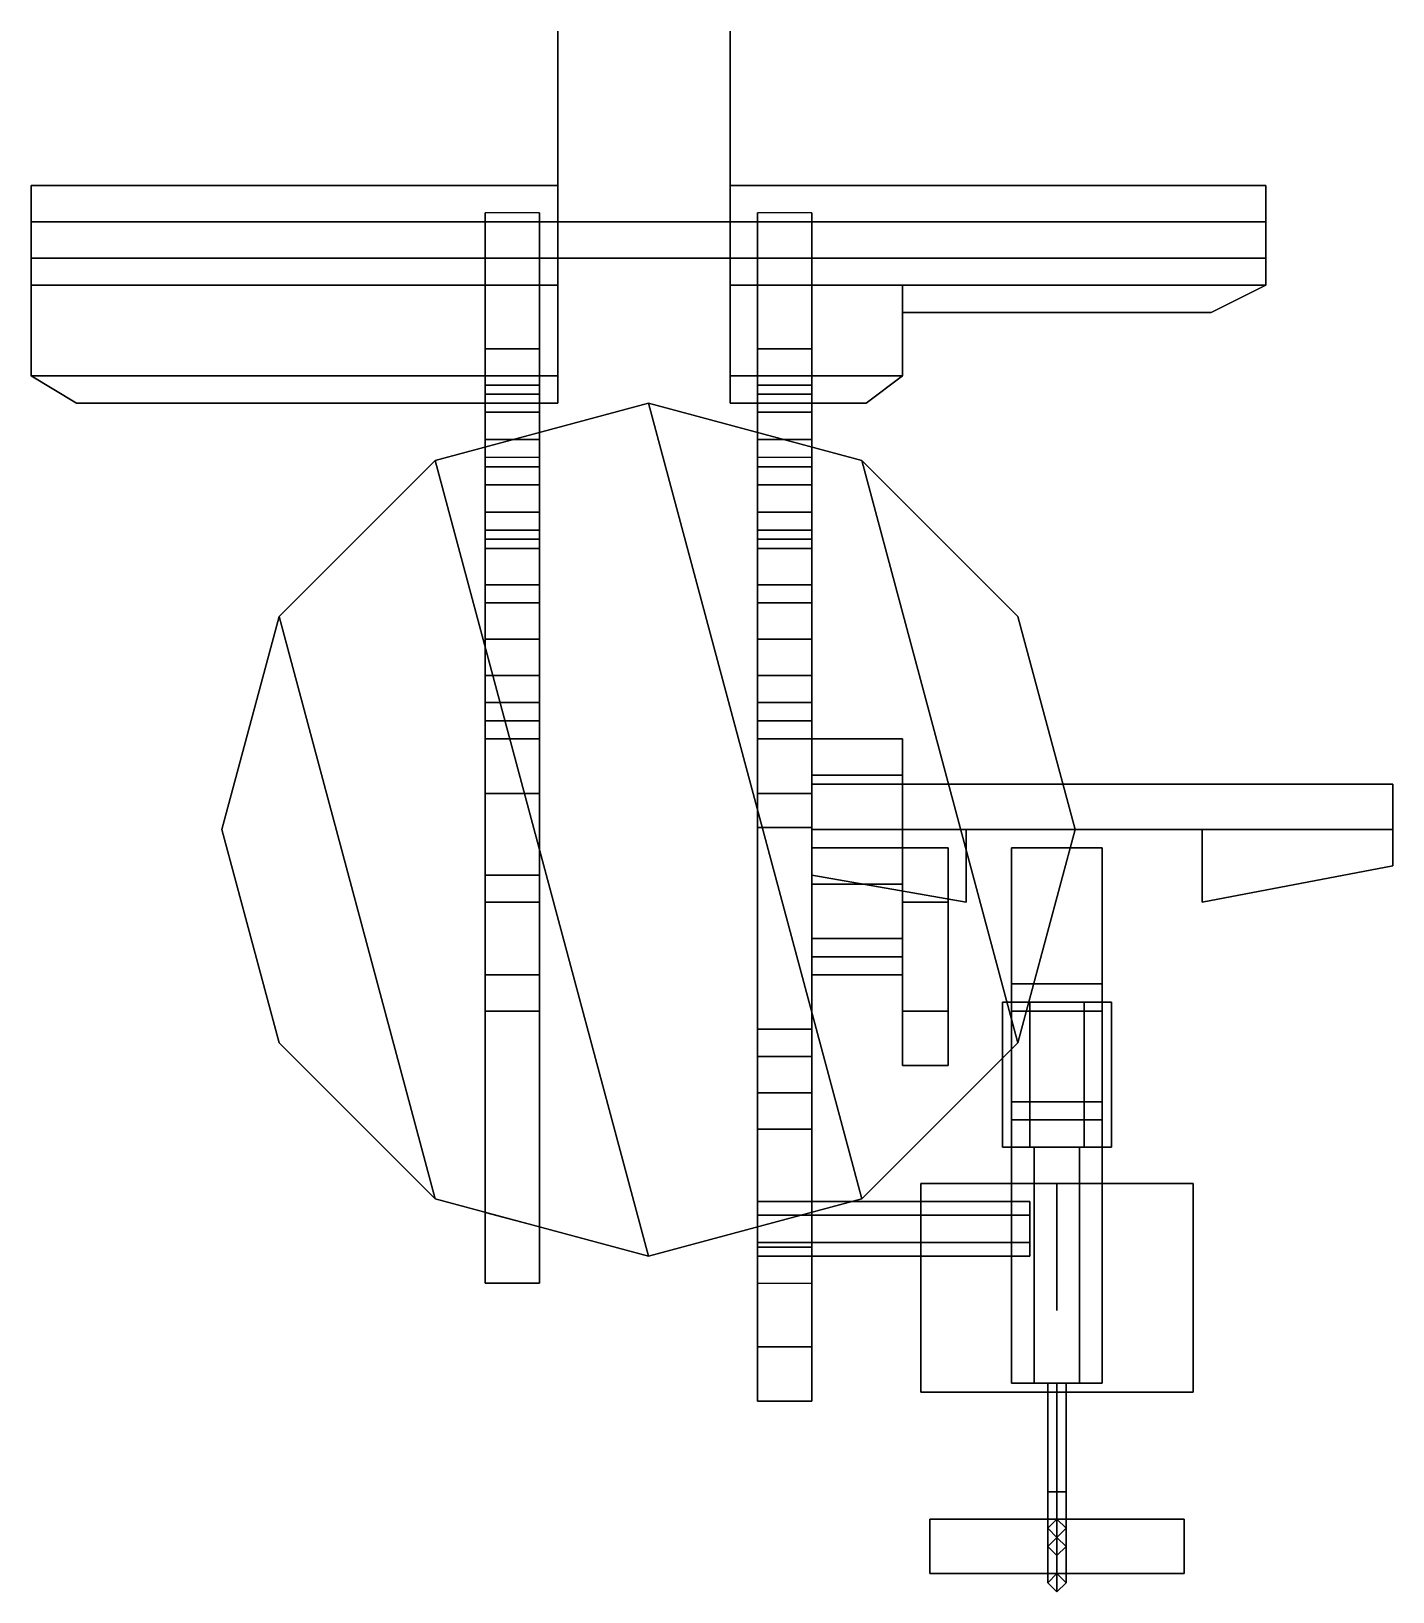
# Model space of a CAD drawing. Extents: x -0.68 to 0.82, y -0.84 to 0.88.
import ezdxf

# ---------------------------------------------------------------- set-up
doc = ezdxf.new("R2010")
doc.units = 0
doc.layers.add('TURRET', color=2, linetype='CONTINUOUS')

msp = doc.modelspace()

# ---------------------------------------------------------------- linework, layer by layer
at = {"layer": 'TURRET'}
for points in [[(-0.1, 0.88, 1.59), (-0.1, 0.57, 1.7), (-0.1, 0.54, 1.86), (-0.1, 0.76, 1.73)], [(-0.1, 0.82, 1.27), (-0.1, 0.67, 1.27), (-0.1, 0.71, 1.46), (-0.1, 0.88, 1.43)], [(-0.1, 0.88, 1.43), (-0.1, 0.71, 1.46), (-0.1, 0.57, 1.7), (-0.1, 0.88, 1.59)], [(-0.1, 0.82, 1.27), (-0.1, 0.67, 1.27), (-0.1, 0.71, 1.46), (-0.1, 0.88, 1.43)], [(-0.1, 0.88, 1.43), (-0.1, 0.71, 1.46), (-0.1, 0.57, 1.7), (-0.1, 0.88, 1.59)], [(-0.1, 0.88, 1.59), (-0.1, 0.57, 1.7), (-0.1, 0.54, 1.86), (-0.1, 0.76, 1.73)], [(0.09, 0.82, 1.27), (0.09, 0.67, 1.27), (0.09, 0.71, 1.46), (0.09, 0.88, 1.43)], [(0.09, 0.88, 1.43), (0.09, 0.71, 1.46), (0.09, 0.57, 1.7), (0.09, 0.88, 1.59)], [(0.09, 0.88, 1.59), (0.09, 0.57, 1.7), (0.09, 0.54, 1.86), (0.09, 0.76, 1.73)], [(0.09, 0.88, 1.43), (0.09, 0.71, 1.46), (0.09, 0.57, 1.7), (0.09, 0.88, 1.59)], [(0.09, 0.82, 1.27), (0.09, 0.67, 1.27), (0.09, 0.71, 1.46), (0.09, 0.88, 1.43)], [(0.09, 0.88, 1.59), (0.09, 0.57, 1.7), (0.09, 0.54, 1.86), (0.09, 0.76, 1.73)], [(-0.1, 0.7, 1.13), (-0.1, 0.63, 1.14), (-0.1, 0.67, 1.27), (-0.1, 0.82, 1.27)], [(-0.1, 0.7, 1.13), (-0.1, 0.63, 1.14), (-0.1, 0.67, 1.27), (-0.1, 0.82, 1.27)], [(0.09, 0.7, 1.13), (0.09, 0.63, 1.14), (0.09, 0.67, 1.27), (0.09, 0.82, 1.27)], [(0.09, 0.7, 1.13), (0.09, 0.63, 1.14), (0.09, 0.67, 1.27), (0.09, 0.82, 1.27)], [(-0.1, 0.6, 1.65), (-0.68, 0.6, 1.65), (-0.68, 0.71, 1.46), (-0.1, 0.71, 1.46)], [(-0.1, 0.71, 1.46), (-0.68, 0.71, 1.46), (-0.68, 0.67, 1.27), (-0.1, 0.67, 1.27)], [(-0.1, 0.67, 1.27), (-0.68, 0.67, 1.27), (-0.68, 0.71, 1.46), (-0.1, 0.71, 1.46)], [(-0.1, 0.71, 1.46), (-0.68, 0.71, 1.46), (-0.68, 0.6, 1.65), (-0.1, 0.6, 1.65)], [(0.68, 0.6, 1.65), (0.09, 0.6, 1.65), (0.09, 0.71, 1.46), (0.68, 0.71, 1.46)], [(0.68, 0.67, 1.27), (0.09, 0.67, 1.27), (0.09, 0.71, 1.46), (0.68, 0.71, 1.46)], [(0.68, 0.71, 1.46), (0.09, 0.71, 1.46), (0.09, 0.67, 1.27), (0.68, 0.67, 1.27)], [(0.68, 0.71, 1.46), (0.09, 0.71, 1.46), (0.09, 0.6, 1.65), (0.68, 0.6, 1.65)], [(-0.18, 0.68, 1.32), (-0.18, 0.67, 1.27), (-0.18, 0.43, 1.16), (-0.18, 0.48, 1.39)], [(-0.12, 0.48, 1.39), (-0.12, 0.68, 1.32), (-0.18, 0.68, 1.32), (-0.18, 0.48, 1.39)], [(-0.12, 0.43, 1.16), (-0.12, 0.67, 1.27), (-0.12, 0.68, 1.32), (-0.12, 0.48, 1.39)], [(0.12, 0.68, 1.32), (0.12, 0.67, 1.27), (0.12, 0.43, 1.16), (0.12, 0.48, 1.39)], [(0.18, 0.48, 1.39), (0.18, 0.68, 1.32), (0.12, 0.68, 1.32), (0.12, 0.48, 1.39)], [(0.18, 0.43, 1.16), (0.18, 0.67, 1.27), (0.18, 0.68, 1.32), (0.18, 0.48, 1.39)], [(0.68, 0.63, 1.14), (-0.68, 0.63, 1.14), (-0.68, 0.67, 1.27), (0.68, 0.67, 1.27)], [(0.68, 0.67, 1.27), (-0.68, 0.67, 1.27), (-0.68, 0.63, 1.14), (0.68, 0.63, 1.14)], [(-0.18, 0.43, 1.16), (-0.18, 0.67, 1.27), (-0.12, 0.67, 1.27), (-0.12, 0.43, 1.16)], [(0.12, 0.43, 1.16), (0.12, 0.67, 1.27), (0.18, 0.67, 1.27), (0.18, 0.43, 1.16)], [(-0.1, 0.6, 1.65), (-0.68, 0.6, 1.65), (-0.68, 0.5, 1.82), (-0.1, 0.5, 1.82)], [(-0.1, 0.5, 1.82), (-0.68, 0.5, 1.82), (-0.68, 0.6, 1.65), (-0.1, 0.6, 1.65)], [(0.28, 0.5, 1.82), (0.09, 0.5, 1.82), (0.09, 0.6, 1.65), (0.28, 0.6, 1.65)], [(0.28, 0.6, 1.65), (0.09, 0.6, 1.65), (0.09, 0.5, 1.82), (0.28, 0.5, 1.82)], [(0.62, 0.57, 1.7), (0.28, 0.57, 1.7), (0.28, 0.6, 1.65), (0.68, 0.6, 1.65)], [(0.68, 0.6, 1.65), (0.28, 0.6, 1.65), (0.28, 0.57, 1.7), (0.62, 0.57, 1.7)], [(-0.1, 0.57, 1.7), (-0.1, 0.5, 1.82), (-0.1, 0.47, 1.86), (-0.1, 0.54, 1.86)], [(-0.1, 0.57, 1.7), (-0.1, 0.5, 1.82), (-0.1, 0.47, 1.86), (-0.1, 0.54, 1.86)], [(0.09, 0.57, 1.7), (0.09, 0.5, 1.82), (0.09, 0.47, 1.86), (0.09, 0.54, 1.86)], [(0.09, 0.57, 1.7), (0.09, 0.5, 1.82), (0.09, 0.47, 1.86), (0.09, 0.54, 1.86)], [(-0.12, 0.53, 1.51), (-0.12, 0.5, 1.42), (-0.18, 0.5, 1.42), (-0.18, 0.53, 1.51)], [(-0.18, 0.53, 1.51), (-0.18, 0.5, 1.42), (-0.18, 0.43, 1.42), (-0.18, 0.5, 1.51)], [(-0.18, 0.53, 1.61), (-0.18, 0.53, 1.51), (-0.18, 0.5, 1.51), (-0.18, 0.5, 1.59)], [(-0.12, 0.53, 1.61), (-0.12, 0.53, 1.51), (-0.18, 0.53, 1.51), (-0.18, 0.53, 1.61)], [(-0.12, 0.48, 1.71), (-0.12, 0.53, 1.61), (-0.18, 0.53, 1.61), (-0.18, 0.48, 1.71)], [(-0.18, 0.48, 1.71), (-0.18, 0.53, 1.61), (-0.18, 0.5, 1.59), (-0.18, 0.46, 1.67)], [(-0.12, 0.43, 1.42), (-0.12, 0.5, 1.42), (-0.12, 0.53, 1.51), (-0.12, 0.5, 1.51)], [(-0.12, 0.5, 1.51), (-0.12, 0.53, 1.51), (-0.12, 0.53, 1.61), (-0.12, 0.5, 1.59)], [(-0.12, 0.5, 1.59), (-0.12, 0.53, 1.61), (-0.12, 0.48, 1.71), (-0.12, 0.46, 1.67)], [(0.18, 0.53, 1.61), (0.18, 0.53, 1.51), (0.12, 0.53, 1.51), (0.12, 0.53, 1.61)], [(0.12, 0.53, 1.61), (0.12, 0.53, 1.51), (0.12, 0.5, 1.51), (0.12, 0.5, 1.59)], [(0.18, 0.53, 1.51), (0.18, 0.5, 1.42), (0.12, 0.5, 1.42), (0.12, 0.53, 1.51)], [(0.12, 0.53, 1.51), (0.12, 0.5, 1.42), (0.12, 0.43, 1.42), (0.12, 0.5, 1.51)], [(0.18, 0.48, 1.71), (0.18, 0.53, 1.61), (0.12, 0.53, 1.61), (0.12, 0.48, 1.71)], [(0.12, 0.48, 1.71), (0.12, 0.53, 1.61), (0.12, 0.5, 1.59), (0.12, 0.46, 1.67)], [(0.18, 0.5, 1.51), (0.18, 0.53, 1.51), (0.18, 0.53, 1.61), (0.18, 0.5, 1.59)], [(0.18, 0.43, 1.42), (0.18, 0.5, 1.42), (0.18, 0.53, 1.51), (0.18, 0.5, 1.51)], [(0.18, 0.5, 1.59), (0.18, 0.53, 1.61), (0.18, 0.48, 1.71), (0.18, 0.46, 1.67)], [(-0.1, 0.5, 1.82), (-0.68, 0.5, 1.82), (-0.63, 0.47, 1.86), (-0.1, 0.47, 1.86)], [(-0.1, 0.47, 1.86), (-0.63, 0.47, 1.86), (-0.68, 0.5, 1.82), (-0.1, 0.5, 1.82)], [(-0.18, 0.5, 1.42), (-0.18, 0.49, 1.37), (-0.18, 0.32, 1.37), (-0.18, 0.43, 1.42)], [(-0.12, 0.5, 1.42), (-0.12, 0.49, 1.37), (-0.18, 0.49, 1.37), (-0.18, 0.5, 1.42)], [(-0.18, 0.5, 1.51), (-0.18, 0.43, 1.42), (-0.12, 0.43, 1.42), (-0.12, 0.5, 1.51)], [(-0.18, 0.5, 1.59), (-0.18, 0.5, 1.51), (-0.12, 0.5, 1.51), (-0.12, 0.5, 1.59)], [(-0.18, 0.46, 1.67), (-0.18, 0.5, 1.59), (-0.12, 0.5, 1.59), (-0.12, 0.46, 1.67)], [(-0.12, 0.32, 1.37), (-0.12, 0.49, 1.37), (-0.12, 0.5, 1.42), (-0.12, 0.43, 1.42)], [(0.24, 0.47, 1.86), (0.09, 0.47, 1.86), (0.09, 0.5, 1.82), (0.28, 0.5, 1.82)], [(0.28, 0.5, 1.82), (0.09, 0.5, 1.82), (0.09, 0.47, 1.86), (0.24, 0.47, 1.86)], [(0.12, 0.5, 1.59), (0.12, 0.5, 1.51), (0.18, 0.5, 1.51), (0.18, 0.5, 1.59)], [(0.18, 0.5, 1.42), (0.18, 0.49, 1.37), (0.12, 0.49, 1.37), (0.12, 0.5, 1.42)], [(0.12, 0.5, 1.42), (0.12, 0.49, 1.37), (0.12, 0.32, 1.37), (0.12, 0.43, 1.42)], [(0.12, 0.5, 1.51), (0.12, 0.43, 1.42), (0.18, 0.43, 1.42), (0.18, 0.5, 1.51)], [(0.12, 0.46, 1.67), (0.12, 0.5, 1.59), (0.18, 0.5, 1.59), (0.18, 0.46, 1.67)], [(0.18, 0.32, 1.37), (0.18, 0.49, 1.37), (0.18, 0.5, 1.42), (0.18, 0.43, 1.42)], [(-0.18, 0.49, 1.37), (-0.18, 0.41, 1.08), (-0.18, -0.5, 1.08), (-0.18, -0.2, 1.37)], [(-0.12, 0.49, 1.37), (-0.12, 0.41, 1.08), (-0.18, 0.41, 1.08), (-0.18, 0.49, 1.37)], [(-0.12, -0.5, 1.08), (-0.12, 0.41, 1.08), (-0.12, 0.49, 1.37), (-0.12, -0.2, 1.37)], [(0.12, 0.49, 1.37), (0.12, 0.41, 1.08), (0.12, -0.5, 1.08), (0.12, -0.1924, 1.37)], [(0.18, 0.49, 1.37), (0.18, 0.41, 1.08), (0.12, 0.41, 1.08), (0.12, 0.49, 1.37)], [(0.18, -0.5, 1.08), (0.18, 0.41, 1.08), (0.18, 0.49, 1.37), (0.18, -0.1924, 1.37)], [(0, 0.47, 1.05), (-0.235, 0.407, 1.05), (-0.235, 0.407, 1.08), (0, 0.47, 1.08)], [(0.235, -0.407, 1.08), (0, 0.47, 1.08), (-0.235, 0.407, 1.08), (0, -0.47, 1.08)], [(-0.12, 0.4, 1.76), (-0.12, 0.48, 1.71), (-0.18, 0.48, 1.71), (-0.18, 0.4, 1.76)], [(-0.18, 0.4, 1.76), (-0.18, 0.48, 1.71), (-0.18, 0.46, 1.67), (-0.18, 0.38, 1.73)], [(-0.12, 0.46, 1.67), (-0.12, 0.48, 1.71), (-0.12, 0.4, 1.76), (-0.12, 0.38, 1.73)], [(0.235, 0.407, 1.05), (0, 0.47, 1.05), (0, 0.47, 1.08), (0.235, 0.407, 1.08)], [(0.407, -0.235, 1.08), (0.235, 0.407, 1.08), (0, 0.47, 1.08), (0.235, -0.407, 1.08)], [(0.18, 0.4, 1.76), (0.18, 0.48, 1.71), (0.12, 0.48, 1.71), (0.12, 0.4, 1.76)], [(0.12, 0.4, 1.76), (0.12, 0.48, 1.71), (0.12, 0.46, 1.67), (0.12, 0.38, 1.73)], [(0.18, 0.46, 1.67), (0.18, 0.48, 1.71), (0.18, 0.4, 1.76), (0.18, 0.38, 1.73)], [(-0.18, 0.38, 1.73), (-0.18, 0.46, 1.67), (-0.12, 0.46, 1.67), (-0.12, 0.38, 1.73)], [(0.12, 0.38, 1.73), (0.12, 0.46, 1.67), (0.18, 0.46, 1.67), (0.18, 0.38, 1.73)], [(-0.18, 0.43, 1.42), (-0.18, 0.32, 1.37), (-0.12, 0.32, 1.37), (-0.12, 0.43, 1.42)], [(0.12, 0.43, 1.42), (0.12, 0.32, 1.37), (0.18, 0.32, 1.37), (0.18, 0.43, 1.42)], [(-0.235, 0.407, 1.05), (-0.407, 0.235, 1.05), (-0.407, 0.235, 1.08), (-0.235, 0.407, 1.08)], [(0, -0.47, 1.08), (-0.235, 0.407, 1.08), (-0.407, 0.235, 1.08), (-0.235, -0.407, 1.08)], [(-0.12, 0.35, 1.78), (-0.12, 0.4, 1.76), (-0.18, 0.4, 1.76), (-0.18, 0.35, 1.78)], [(-0.18, 0.35, 1.78), (-0.18, 0.4, 1.76), (-0.18, 0.38, 1.73), (-0.18, 0.33, 1.74)], [(-0.12, 0.38, 1.73), (-0.12, 0.4, 1.76), (-0.12, 0.35, 1.78), (-0.12, 0.33, 1.74)], [(0.18, 0.35, 1.78), (0.18, 0.4, 1.76), (0.12, 0.4, 1.76), (0.12, 0.35, 1.78)], [(0.12, 0.35, 1.78), (0.12, 0.4, 1.76), (0.12, 0.38, 1.73), (0.12, 0.33, 1.74)], [(0.18, 0.38, 1.73), (0.18, 0.4, 1.76), (0.18, 0.35, 1.78), (0.18, 0.33, 1.74)], [(0.407, 0.235, 1.05), (0.235, 0.407, 1.05), (0.235, 0.407, 1.08), (0.407, 0.235, 1.08)], [(0.47, 0, 1.08), (0.407, 0.235, 1.08), (0.235, 0.407, 1.08), (0.407, -0.235, 1.08)], [(-0.18, 0.33, 1.74), (-0.18, 0.38, 1.73), (-0.12, 0.38, 1.73), (-0.12, 0.33, 1.74)], [(0.12, 0.33, 1.74), (0.12, 0.38, 1.73), (0.18, 0.38, 1.73), (0.18, 0.33, 1.74)], [(-0.18, 0.25, 1.78), (-0.18, 0.35, 1.78), (-0.18, 0.33, 1.74), (-0.18, 0.27, 1.74)], [(-0.12, 0.25, 1.78), (-0.12, 0.35, 1.78), (-0.18, 0.35, 1.78), (-0.18, 0.25, 1.78)], [(-0.12, 0.33, 1.74), (-0.12, 0.35, 1.78), (-0.12, 0.25, 1.78), (-0.12, 0.27, 1.74)], [(0.12, 0.25, 1.78), (0.12, 0.35, 1.78), (0.12, 0.33, 1.74), (0.12, 0.27, 1.74)], [(0.18, 0.25, 1.78), (0.18, 0.35, 1.78), (0.12, 0.35, 1.78), (0.12, 0.25, 1.78)], [(0.18, 0.33, 1.74), (0.18, 0.35, 1.78), (0.18, 0.25, 1.78), (0.18, 0.27, 1.74)], [(-0.18, 0.27, 1.74), (-0.18, 0.33, 1.74), (-0.12, 0.33, 1.74), (-0.12, 0.27, 1.74)], [(0.12, 0.27, 1.74), (0.12, 0.33, 1.74), (0.18, 0.33, 1.74), (0.18, 0.27, 1.74)], [(-0.12, 0.31, 1.37), (-0.12, 0.32, 1.37), (-0.18, 0.32, 1.37), (-0.18, 0.31, 1.37)], [(-0.18, -0.2, 1.37), (-0.18, -0.16, 1.41), (-0.18, 0.21, 1.41), (-0.18, 0.31, 1.37)], [(-0.18, 0.31, 1.37), (-0.18, 0.21, 1.41), (-0.12, 0.21, 1.41), (-0.12, 0.31, 1.37)], [(-0.12, 0.21, 1.41), (-0.12, -0.16, 1.41), (-0.12, -0.2, 1.37), (-0.12, 0.31, 1.37)], [(0.18, 0.31, 1.37), (0.18, 0.32, 1.37), (0.12, 0.32, 1.37), (0.12, 0.31, 1.37)], [(0.12, 0.31, 1.37), (0.12, 0.21, 1.41), (0.18, 0.21, 1.41), (0.18, 0.31, 1.37)], [(0.12, -0.1924, 1.37), (0.12, -0.153, 1.41), (0.12, 0.21, 1.41), (0.12, 0.31, 1.37)], [(0.18, 0.21, 1.41), (0.18, -0.153, 1.41), (0.18, -0.1924, 1.37), (0.18, 0.31, 1.37)], [(-0.18, 0.17, 1.74), (-0.18, 0.25, 1.78), (-0.18, 0.27, 1.74), (-0.18, 0.21, 1.72)], [(-0.18, 0.21, 1.72), (-0.18, 0.27, 1.74), (-0.12, 0.27, 1.74), (-0.12, 0.21, 1.72)], [(-0.12, 0.27, 1.74), (-0.12, 0.25, 1.78), (-0.12, 0.17, 1.74), (-0.12, 0.21, 1.72)], [(0.12, 0.17, 1.74), (0.12, 0.25, 1.78), (0.12, 0.27, 1.74), (0.12, 0.21, 1.72)], [(0.12, 0.21, 1.72), (0.12, 0.27, 1.74), (0.18, 0.27, 1.74), (0.18, 0.21, 1.72)], [(0.18, 0.27, 1.74), (0.18, 0.25, 1.78), (0.18, 0.17, 1.74), (0.18, 0.21, 1.72)], [(-0.12, 0.17, 1.74), (-0.12, 0.25, 1.78), (-0.18, 0.25, 1.78), (-0.18, 0.17, 1.74)], [(0.18, 0.17, 1.74), (0.18, 0.25, 1.78), (0.12, 0.25, 1.78), (0.12, 0.17, 1.74)], [(-0.407, 0.235, 1.05), (-0.47, 0, 1.05), (-0.47, 0, 1.08), (-0.407, 0.235, 1.08)], [(-0.235, -0.407, 1.08), (-0.407, 0.235, 1.08), (-0.47, 0, 1.08), (-0.407, -0.235, 1.08)], [(0.47, 0, 1.05), (0.407, 0.235, 1.05), (0.407, 0.235, 1.08), (0.47, 0, 1.08)], [(-0.18, 0.1, 1.67), (-0.18, 0.17, 1.74), (-0.18, 0.21, 1.72), (-0.18, 0.14, 1.66)], [(-0.18, 0.14, 1.66), (-0.18, 0.21, 1.72), (-0.12, 0.21, 1.72), (-0.12, 0.14, 1.66)], [(-0.18, -0.16, 1.41), (-0.18, -0.08, 1.49), (-0.18, 0.14, 1.46), (-0.18, 0.21, 1.41)], [(-0.18, 0.21, 1.41), (-0.18, 0.14, 1.46), (-0.12, 0.14, 1.46), (-0.12, 0.21, 1.41)], [(-0.12, 0.21, 1.72), (-0.12, 0.17, 1.74), (-0.12, 0.1, 1.67), (-0.12, 0.14, 1.66)], [(-0.12, 0.14, 1.46), (-0.12, -0.08, 1.49), (-0.12, -0.16, 1.41), (-0.12, 0.21, 1.41)], [(0.12, 0.21, 1.41), (0.12, 0.14, 1.46), (0.18, 0.14, 1.46), (0.18, 0.21, 1.41)], [(0.12, -0.153, 1.41), (0.12, -0.075, 1.4893), (0.12, 0.14, 1.46), (0.12, 0.21, 1.41)], [(0.12, 0.14, 1.66), (0.12, 0.21, 1.72), (0.18, 0.21, 1.72), (0.18, 0.14, 1.66)], [(0.12, 0.1, 1.67), (0.12, 0.17, 1.74), (0.12, 0.21, 1.72), (0.12, 0.14, 1.66)], [(0.18, 0.14, 1.46), (0.18, -0.075, 1.4893), (0.18, -0.153, 1.41), (0.18, 0.21, 1.41)], [(0.18, 0.21, 1.72), (0.18, 0.17, 1.74), (0.18, 0.1, 1.67), (0.18, 0.14, 1.66)], [(-0.12, 0.1, 1.67), (-0.12, 0.17, 1.74), (-0.18, 0.17, 1.74), (-0.18, 0.1, 1.67)], [(0.18, 0.1, 1.67), (0.18, 0.17, 1.74), (0.12, 0.17, 1.74), (0.12, 0.1, 1.67)], [(-0.18, 0.04, 1.61), (-0.18, 0.1, 1.67), (-0.18, 0.14, 1.66), (-0.18, 0.12, 1.61)], [(-0.18, 0.12, 1.61), (-0.18, 0.14, 1.66), (-0.12, 0.14, 1.66), (-0.12, 0.12, 1.61)], [(-0.18, -0.08, 1.49), (-0.18, -0.05, 1.52), (-0.18, 0.12, 1.52), (-0.18, 0.14, 1.46)], [(-0.18, 0.14, 1.46), (-0.18, 0.12, 1.52), (-0.12, 0.12, 1.52), (-0.12, 0.14, 1.46)], [(-0.12, 0.14, 1.66), (-0.12, 0.1, 1.67), (-0.12, 0.04, 1.61), (-0.12, 0.12, 1.61)], [(-0.12, 0.12, 1.52), (-0.12, -0.05, 1.52), (-0.12, -0.08, 1.49), (-0.12, 0.14, 1.46)], [(0.12, 0.14, 1.46), (0.12, 0.12, 1.52), (0.18, 0.12, 1.52), (0.18, 0.14, 1.46)], [(0.12, -0.075, 1.4893), (0.12, -0.0448, 1.52), (0.12, 0.12, 1.52), (0.12, 0.14, 1.46)], [(0.12, 0.12, 1.61), (0.12, 0.14, 1.66), (0.18, 0.14, 1.66), (0.18, 0.12, 1.61)], [(0.12, 0.04, 1.61), (0.12, 0.1, 1.67), (0.12, 0.14, 1.66), (0.12, 0.12, 1.61)], [(0.18, 0.12, 1.52), (0.18, -0.0448, 1.52), (0.18, -0.075, 1.4893), (0.18, 0.14, 1.46)], [(0.18, 0.14, 1.66), (0.18, 0.1, 1.67), (0.18, 0.04, 1.61), (0.18, 0.12, 1.61)], [(-0.18, 0.12, 1.52), (-0.18, 0.12, 1.61), (-0.12, 0.12, 1.61), (-0.12, 0.12, 1.52)], [(-0.18, -0.05, 1.52), (-0.18, 0.04, 1.61), (-0.18, 0.12, 1.61), (-0.18, 0.12, 1.52)], [(-0.12, 0.12, 1.61), (-0.12, 0.04, 1.61), (-0.12, -0.05, 1.52), (-0.12, 0.12, 1.52)], [(0.12, 0.12, 1.52), (0.12, 0.12, 1.61), (0.18, 0.12, 1.61), (0.18, 0.12, 1.52)], [(0.12, -0.0448, 1.52), (0.12, 0.04, 1.61), (0.12, 0.12, 1.61), (0.12, 0.12, 1.52)], [(0.18, 0.12, 1.61), (0.18, 0.04, 1.61), (0.18, -0.0448, 1.52), (0.18, 0.12, 1.52)], [(-0.12, 0.04, 1.61), (-0.12, 0.1, 1.67), (-0.18, 0.1, 1.67), (-0.18, 0.04, 1.61)], [(0.18, 0.04, 1.61), (0.18, 0.1, 1.67), (0.12, 0.1, 1.67), (0.12, 0.04, 1.61)], [(0.18, 0.1, 1.45), (0.18, 0.06, 1.5193), (0.28, 0.06, 1.5193), (0.28, 0.1, 1.45)], [(0.18, 0.06, 1.3807), (0.18, 0.1, 1.45), (0.28, 0.1, 1.45), (0.28, 0.06, 1.3807)], [(0.28, -0.02, 1.3807), (0.28, 0.06, 1.3807), (0.28, 0.1, 1.45), (0.28, -0.06, 1.45)], [(0.28, -0.06, 1.45), (0.28, 0.1, 1.45), (0.28, 0.06, 1.5193), (0.28, -0.02, 1.5193)], [(0.18, 0.06, 1.5193), (0.18, -0.02, 1.5193), (0.28, -0.02, 1.5193), (0.28, 0.06, 1.5193)], [(0.18, -0.02, 1.3807), (0.18, 0.06, 1.3807), (0.28, 0.06, 1.3807), (0.28, -0.02, 1.3807)], [(-0.12, -0.05, 1.52), (-0.12, 0.04, 1.61), (-0.18, 0.04, 1.61), (-0.18, -0.05, 1.52)], [(0.18, 0.0023, 1.57), (0.18, 0.04, 1.61), (0.12, 0.04, 1.61), (0.12, 0.0023, 1.57)], [(0.82, 0.05, 1.52), (0.18, 0.05, 1.52), (0.18, 0, 1.73), (0.82, 0, 1.73)], [(0.82, 0, 1.73), (0.18, 0, 1.73), (0.18, 0.05, 1.52), (0.82, 0.05, 1.52)], [(-0.47, 0, 1.05), (-0.407, -0.235, 1.05), (-0.407, -0.235, 1.08), (-0.47, 0, 1.08)], [(0.12, 0.0044, 1.57), (0.12, -0.22, 1.3419), (0.12, -0.22, 1.38), (0.12, -0.22, 1.57)], [(0.18, -0.22, 1.57), (0.18, 0.0023, 1.57), (0.12, 0.0023, 1.57), (0.12, -0.22, 1.57)], [(0.18, -0.22, 1.38), (0.18, -0.22, 1.3419), (0.18, 0.0044, 1.57), (0.18, -0.22, 1.57)], [(0.35, -0.08, 2.02), (0.18, -0.05, 1.93), (0.18, 0, 1.73), (0.35, 0, 1.73)], [(0.35, 0, 1.73), (0.18, 0, 1.73), (0.18, -0.05, 1.93), (0.35, -0.08, 2.02)], [(0.82, -0.04, 1.91), (0.61, -0.08, 2.02), (0.61, 0, 1.73), (0.82, 0, 1.73)], [(0.82, 0, 1.73), (0.61, 0, 1.73), (0.61, -0.08, 2.02), (0.82, -0.04, 1.91)], [(0.407, -0.235, 1.05), (0.47, 0, 1.05), (0.47, 0, 1.08), (0.407, -0.235, 1.08)], [(0.18, -0.02, 1.5193), (0.18, -0.06, 1.45), (0.28, -0.06, 1.45), (0.28, -0.02, 1.5193)], [(0.18, -0.06, 1.45), (0.18, -0.02, 1.3807), (0.28, -0.02, 1.3807), (0.28, -0.06, 1.45)], [(0.28, -0.02, 1.44), (0.28, -0.08, 1.5439), (0.33, -0.08, 1.5439), (0.33, -0.02, 1.44)], [(0.28, -0.08, 1.3361), (0.28, -0.02, 1.44), (0.33, -0.02, 1.44), (0.33, -0.08, 1.3361)], [(0.28, -0.26, 1.44), (0.28, -0.02, 1.44), (0.28, -0.08, 1.3361), (0.28, -0.2, 1.3361)], [(0.28, -0.2, 1.5439), (0.28, -0.08, 1.5439), (0.28, -0.02, 1.44), (0.28, -0.26, 1.44)], [(0.33, -0.2, 1.3361), (0.33, -0.08, 1.3361), (0.33, -0.02, 1.44), (0.33, -0.26, 1.44)], [(0.33, -0.26, 1.44), (0.33, -0.02, 1.44), (0.33, -0.08, 1.5439), (0.33, -0.2, 1.5439)], [(0.5, -0.17, 1.13), (0.5, -0.02, 1.13), (0.4, -0.02, 1.13), (0.4, -0.17, 1.13)], [(0.4, -0.02, 1.13), (0.4, -0.02, 1.08), (0.4, -0.2, 1.08), (0.4, -0.17, 1.13)], [(0.4, -0.2, 1.08), (0.4, -0.02, 1.08), (0.5, -0.02, 1.08), (0.5, -0.2, 1.08)], [(0.5, -0.02, 1.13), (0.5, -0.02, 1.08), (0.4, -0.02, 1.08), (0.4, -0.02, 1.13)], [(0.5, -0.2, 1.08), (0.5, -0.02, 1.08), (0.5, -0.02, 1.13), (0.5, -0.17, 1.13)], [(-0.12, -0.08, 1.49), (-0.12, -0.05, 1.52), (-0.18, -0.05, 1.52), (-0.18, -0.08, 1.49)], [(-0.12, -0.16, 1.41), (-0.12, -0.08, 1.49), (-0.18, -0.08, 1.49), (-0.18, -0.16, 1.41)], [(0.28, -0.08, 1.5439), (0.28, -0.2, 1.5439), (0.33, -0.2, 1.5439), (0.33, -0.08, 1.5439)], [(0.28, -0.2, 1.3361), (0.28, -0.08, 1.3361), (0.33, -0.08, 1.3361), (0.33, -0.2, 1.3361)], [(0.18, -0.12, 1.44), (0.18, -0.14, 1.46), (0.28, -0.14, 1.46), (0.28, -0.12, 1.44)], [(0.18, -0.14, 1.42), (0.18, -0.12, 1.44), (0.28, -0.12, 1.44), (0.28, -0.14, 1.42)], [(0.18, -0.14, 1.46), (0.18, -0.16, 1.44), (0.28, -0.16, 1.44), (0.28, -0.14, 1.46)], [(0.18, -0.16, 1.44), (0.18, -0.14, 1.42), (0.28, -0.14, 1.42), (0.28, -0.16, 1.44)], [(-0.12, -0.2, 1.37), (-0.12, -0.16, 1.41), (-0.18, -0.16, 1.41), (-0.18, -0.2, 1.37)], [(0.4, -0.17, 1.13), (0.4, -0.2, 1.08), (0.4, -0.32, 1.14), (0.4, -0.3, 1.18)], [(0.5, -0.3, 1.18), (0.5, -0.17, 1.13), (0.4, -0.17, 1.13), (0.4, -0.3, 1.18)], [(0.5, -0.32, 1.14), (0.5, -0.2, 1.08), (0.5, -0.17, 1.13), (0.5, -0.3, 1.18)], [(-0.18, -0.2, 1.37), (-0.18, -0.5, 1.08), (-0.12, -0.5, 1.08), (-0.12, -0.2, 1.37)], [(0.28, -0.2, 1.5439), (0.28, -0.26, 1.44), (0.33, -0.26, 1.44), (0.33, -0.2, 1.5439)], [(0.28, -0.26, 1.44), (0.28, -0.2, 1.3361), (0.33, -0.2, 1.3361), (0.33, -0.26, 1.44)], [(0.39, -0.35, 1.78), (0.42, -0.35, 1.832), (0.42, -0.19, 1.832), (0.39, -0.19, 1.78)], [(0.42, -0.35, 1.728), (0.39, -0.35, 1.78), (0.39, -0.19, 1.78), (0.42, -0.19, 1.728)], [(0.42, -0.19, 1.832), (0.48, -0.19, 1.832), (0.51, -0.19, 1.78), (0.39, -0.19, 1.78)], [(0.39, -0.19, 1.78), (0.51, -0.19, 1.78), (0.48, -0.19, 1.728), (0.42, -0.19, 1.728)], [(0.4, -0.32, 1.14), (0.4, -0.2, 1.08), (0.5, -0.2, 1.08), (0.5, -0.32, 1.14)], [(0.42, -0.35, 1.832), (0.48, -0.35, 1.832), (0.48, -0.19, 1.832), (0.42, -0.19, 1.832)], [(0.48, -0.35, 1.728), (0.42, -0.35, 1.728), (0.42, -0.19, 1.728), (0.48, -0.19, 1.728)], [(0.48, -0.35, 1.832), (0.51, -0.35, 1.78), (0.51, -0.19, 1.78), (0.48, -0.19, 1.832)], [(0.51, -0.35, 1.78), (0.48, -0.35, 1.728), (0.48, -0.19, 1.728), (0.51, -0.19, 1.78)], [(0.12, -0.22, 1.344), (0.12, -0.5, 1.08), (0.18, -0.5, 1.08), (0.18, -0.22, 1.344)], [(0.12, -0.22, 1.57), (0.12, -0.22, 1.38), (0.12, -0.25, 1.41), (0.12, -0.25, 1.57)], [(0.12, -0.25, 1.41), (0.12, -0.22, 1.38), (0.18, -0.22, 1.38), (0.18, -0.25, 1.41)], [(0.18, -0.33, 1.77), (0.18, -0.22, 1.57), (0.12, -0.22, 1.57), (0.12, -0.33, 1.77)], [(0.12, -0.33, 1.77), (0.12, -0.22, 1.57), (0.12, -0.57, 1.57), (0.12, -0.63, 1.77)], [(0.12, -0.22, 1.38), (0.12, -0.22, 1.344), (0.18, -0.22, 1.344), (0.18, -0.22, 1.38)], [(0.18, -0.25, 1.41), (0.18, -0.22, 1.38), (0.18, -0.22, 1.57), (0.18, -0.25, 1.57)], [(0.18, -0.57, 1.57), (0.18, -0.22, 1.57), (0.18, -0.33, 1.77), (0.18, -0.63, 1.77)], [(-0.407, -0.235, 1.05), (-0.235, -0.407, 1.05), (-0.235, -0.407, 1.08), (-0.407, -0.235, 1.08)], [(0.235, -0.407, 1.05), (0.407, -0.235, 1.05), (0.407, -0.235, 1.08), (0.235, -0.407, 1.08)], [(0.12, -0.25, 1.57), (0.12, -0.25, 1.41), (0.12, -0.29, 1.43), (0.12, -0.29, 1.57)], [(0.12, -0.29, 1.43), (0.12, -0.25, 1.41), (0.18, -0.25, 1.41), (0.18, -0.29, 1.43)], [(0.18, -0.29, 1.43), (0.18, -0.25, 1.41), (0.18, -0.25, 1.57), (0.18, -0.29, 1.57)], [(0.12, -0.29, 1.57), (0.12, -0.29, 1.43), (0.12, -0.46, 1.49), (0.12, -0.46, 1.57)], [(0.12, -0.46, 1.49), (0.12, -0.29, 1.43), (0.18, -0.29, 1.43), (0.18, -0.46, 1.49)], [(0.18, -0.46, 1.49), (0.18, -0.29, 1.43), (0.18, -0.29, 1.57), (0.18, -0.46, 1.57)], [(0.4, -0.3, 1.18), (0.4, -0.32, 1.14), (0.4, -0.61, 1.17), (0.4, -0.61, 1.19)], [(0.5, -0.61, 1.19), (0.5, -0.3, 1.18), (0.4, -0.3, 1.18), (0.4, -0.61, 1.19)], [(0.5, -0.61, 1.17), (0.5, -0.32, 1.14), (0.5, -0.3, 1.18), (0.5, -0.61, 1.19)], [(0.4, -0.61, 1.17), (0.4, -0.32, 1.14), (0.5, -0.32, 1.14), (0.5, -0.61, 1.17)], [(0.18, -0.63, 1.77), (0.18, -0.33, 1.77), (0.12, -0.33, 1.77), (0.12, -0.63, 1.77)], [(0.39, -0.35, 1.78), (0.51, -0.35, 1.78), (0.48, -0.35, 1.832), (0.42, -0.35, 1.832)], [(0.42, -0.35, 1.728), (0.48, -0.35, 1.728), (0.51, -0.35, 1.78), (0.39, -0.35, 1.78)], [(0.4, -0.61, 1.78), (0.425, -0.61, 1.8233), (0.425, -0.35, 1.8233), (0.4, -0.35, 1.78)], [(0.425, -0.61, 1.7367), (0.4, -0.61, 1.78), (0.4, -0.35, 1.78), (0.425, -0.35, 1.7367)], [(0.425, -0.61, 1.8233), (0.475, -0.61, 1.8233), (0.475, -0.35, 1.8233), (0.425, -0.35, 1.8233)], [(0.475, -0.61, 1.7367), (0.425, -0.61, 1.7367), (0.425, -0.35, 1.7367), (0.475, -0.35, 1.7367)], [(0.475, -0.61, 1.8233), (0.5, -0.61, 1.78), (0.5, -0.35, 1.78), (0.475, -0.35, 1.8233)], [(0.5, -0.61, 1.78), (0.475, -0.61, 1.7367), (0.475, -0.35, 1.7367), (0.5, -0.35, 1.78)], [(0.3, -0.62, 1.29), (0.3, -0.39, 1.29), (0.6, -0.39, 1.29), (0.6, -0.62, 1.29)], [(0.6, -0.62, 1.29), (0.6, -0.39, 1.29), (0.3, -0.39, 1.29), (0.3, -0.62, 1.29)], [(0.45, -0.53, 1.18), (0.45, -0.39, 1.18), (0.45, -0.39, 1.29), (0.45, -0.53, 1.29)], [(0.45, -0.53, 1.29), (0.45, -0.39, 1.29), (0.45, -0.39, 1.18), (0.45, -0.53, 1.18)], [(-0.235, -0.407, 1.05), (0, -0.47, 1.05), (0, -0.47, 1.08), (-0.235, -0.407, 1.08)], [(0, -0.47, 1.05), (0.235, -0.407, 1.05), (0.235, -0.407, 1.08), (0, -0.47, 1.08)], [(0.12, -0.41, 1.78), (0.12, -0.425, 1.806), (0.42, -0.425, 1.806), (0.42, -0.41, 1.78)], [(0.12, -0.425, 1.754), (0.12, -0.41, 1.78), (0.42, -0.41, 1.78), (0.42, -0.425, 1.754)], [(0.12, -0.41, 1.78), (0.12, -0.47, 1.78), (0.12, -0.455, 1.806), (0.12, -0.425, 1.806)], [(0.12, -0.425, 1.754), (0.12, -0.455, 1.754), (0.12, -0.47, 1.78), (0.12, -0.41, 1.78)], [(-0.18, -0.5, 1.08), (-0.18, -0.4218, 1.08), (-0.12, -0.4378, 1.08), (-0.12, -0.5, 1.08)], [(0.12, -0.425, 1.806), (0.12, -0.455, 1.806), (0.42, -0.455, 1.806), (0.42, -0.425, 1.806)], [(0.12, -0.455, 1.754), (0.12, -0.425, 1.754), (0.42, -0.425, 1.754), (0.42, -0.455, 1.754)], [(0.12, -0.455, 1.806), (0.12, -0.47, 1.78), (0.42, -0.47, 1.78), (0.42, -0.455, 1.806)], [(0.12, -0.47, 1.78), (0.12, -0.455, 1.754), (0.42, -0.455, 1.754), (0.42, -0.47, 1.78)], [(0.12, -0.46, 1.5), (0.12, -0.46, 1.49), (0.18, -0.46, 1.49), (0.18, -0.46, 1.5)], [(0.12, -0.46, 1.57), (0.12, -0.46, 1.5), (0.12, -0.57, 1.53), (0.12, -0.57, 1.57)], [(0.12, -0.57, 1.53), (0.12, -0.46, 1.5), (0.18, -0.46, 1.5), (0.18, -0.57, 1.53)], [(0.18, -0.57, 1.53), (0.18, -0.46, 1.5), (0.18, -0.46, 1.57), (0.18, -0.57, 1.57)], [(0.12, -0.57, 1.57), (0.12, -0.57, 1.53), (0.18, -0.57, 1.53), (0.18, -0.57, 1.57)], [(0.12, -0.63, 1.77), (0.12, -0.57, 1.57), (0.18, -0.57, 1.57), (0.18, -0.63, 1.77)], [(0.4, -0.61, 1.19), (0.4, -0.61, 1.17), (0.5, -0.61, 1.17), (0.5, -0.61, 1.19)], [(0.4, -0.61, 1.78), (0.5, -0.61, 1.78), (0.475, -0.61, 1.8233), (0.425, -0.61, 1.8233)], [(0.425, -0.61, 1.7367), (0.475, -0.61, 1.7367), (0.5, -0.61, 1.78), (0.4, -0.61, 1.78)], [(0.45, -0.61, 1.19), (0.44, -0.61, 1.18), (0.44, -0.73, 1.18), (0.45, -0.73, 1.19)], [(0.44, -0.61, 1.18), (0.45, -0.61, 1.17), (0.45, -0.73, 1.17), (0.44, -0.73, 1.18)], [(0.46, -0.61, 1.18), (0.45, -0.61, 1.19), (0.45, -0.73, 1.19), (0.46, -0.73, 1.18)], [(0.45, -0.61, 1.17), (0.46, -0.61, 1.18), (0.46, -0.73, 1.18), (0.45, -0.73, 1.17)], [(0.44, -0.73, 1.18), (0.45, -0.73, 1.17), (0.45, -0.78, 1.2), (0.44, -0.77, 1.2)], [(0.45, -0.73, 1.19), (0.44, -0.73, 1.18), (0.44, -0.77, 1.2), (0.45, -0.76, 1.2)], [(0.45, -0.73, 1.17), (0.46, -0.73, 1.18), (0.46, -0.77, 1.2), (0.45, -0.78, 1.2)], [(0.46, -0.73, 1.18), (0.45, -0.73, 1.19), (0.45, -0.76, 1.2), (0.46, -0.77, 1.2)], [(0.59, -0.82, 1.42), (0.59, -0.76, 1.36), (0.31, -0.76, 1.36), (0.31, -0.82, 1.42)], [(0.31, -0.82, 1.42), (0.31, -0.76, 1.36), (0.59, -0.76, 1.36), (0.59, -0.82, 1.42)], [(0.45, -0.76, 1.2), (0.44, -0.77, 1.2), (0.44, -0.83, 1.34), (0.45, -0.82, 1.33)], [(0.44, -0.77, 1.2), (0.45, -0.78, 1.2), (0.45, -0.84, 1.35), (0.44, -0.83, 1.34)], [(0.46, -0.77, 1.2), (0.45, -0.76, 1.2), (0.45, -0.82, 1.33), (0.46, -0.83, 1.34)], [(0.45, -0.78, 1.2), (0.46, -0.77, 1.2), (0.46, -0.83, 1.34), (0.45, -0.84, 1.35)], [(0.45, -0.82, 1.33), (0.44, -0.83, 1.34), (0.44, -0.79, 1.39), (0.45, -0.78, 1.38)], [(0.44, -0.83, 1.34), (0.45, -0.84, 1.35), (0.45, -0.8, 1.4), (0.44, -0.79, 1.39)], [(0.46, -0.83, 1.34), (0.45, -0.82, 1.33), (0.45, -0.78, 1.38), (0.46, -0.79, 1.39)], [(0.45, -0.84, 1.35), (0.46, -0.83, 1.34), (0.46, -0.79, 1.39), (0.45, -0.8, 1.4)]]:
    msp.add_3dface(points, dxfattribs=at)

doc.saveas('drawing.dxf')
